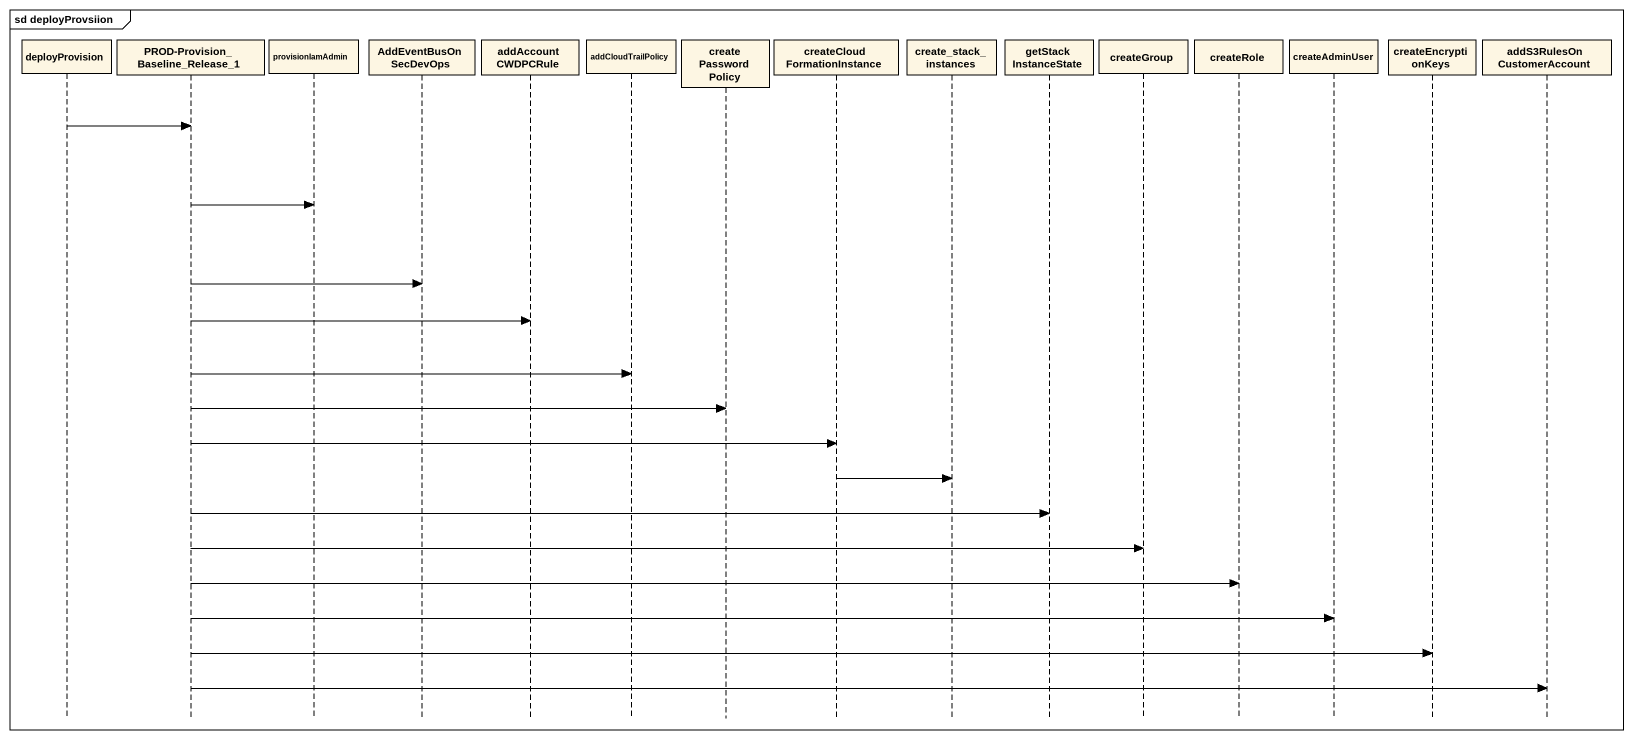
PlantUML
@startuml
mainframe sd deployProvsiion
hide footbox
participant deployProvision
participant "PROD-Provision_Baseline_Release_1" as PROD_Provision_Baseline
participant provisionIamAdmin
participant AddEventBusOnSecDevOps
participant addAccountCWDPCRule
participant addCloudTrailPolicy
participant createPasswordPolicy
participant createCloudFormationInstance
participant create_stack_instances
participant getStackInstanceState
participant createGroup
participant createRole
participant createAdminUser
participant createEncryptionKeys
participant addS3RulesOnCustomerAccount

deployProvision -> PROD_Provision_Baseline
PROD_Provision_Baseline -> provisionIamAdmin
PROD_Provision_Baseline -> AddEventBusOnSecDevOps
PROD_Provision_Baseline -> addAccountCWDPCRule
PROD_Provision_Baseline -> addCloudTrailPolicy
PROD_Provision_Baseline -> createPasswordPolicy
PROD_Provision_Baseline -> createCloudFormationInstance
createCloudFormationInstance -> create_stack_instances
PROD_Provision_Baseline -> getStackInstanceState
PROD_Provision_Baseline -> createGroup
PROD_Provision_Baseline -> createRole
PROD_Provision_Baseline -> createAdminUser
PROD_Provision_Baseline -> createEncryptionKeys
PROD_Provision_Baseline -> addS3RulesOnCustomerAccount
@enduml
